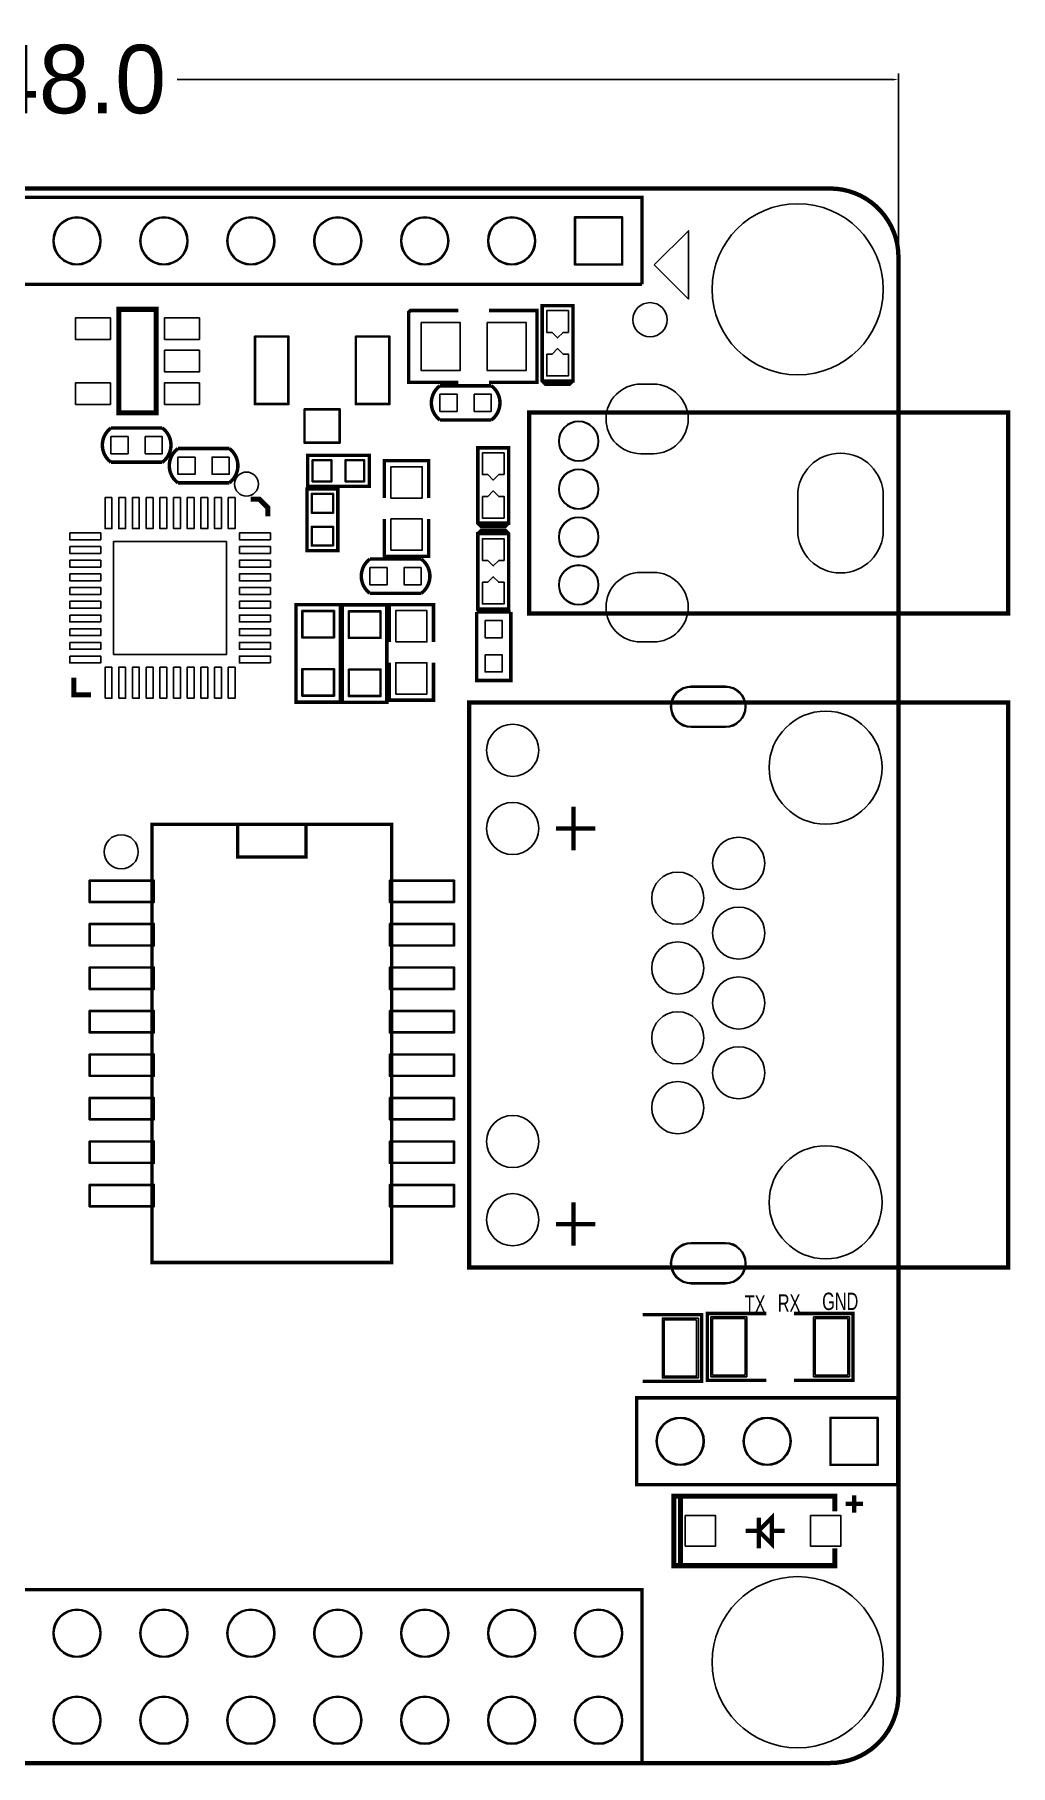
# Model space of a CAD drawing. Header units: millimetres. Extents: x -62 to 52, y -23 to 27.
# Drawn here: x -31.2 to -2.7, y -23.2 to 27.4 of the extents above; entities that cross this region are included whole.
import ezdxf

# ---------------------------------------------------------------- set-up
doc = ezdxf.new("R2010")
doc.units = ezdxf.units.MM
for name, color, linetype in [('BG_OUTLINE', 254, 'Continuous'), ('BG_SILKSCREEN_TOP', 43, 'Continuous'), ('PG_SILKSCREEN_TOP', 30, 'Continuous'), ('PIN_PASTEMASK_TOP', 85, 'Continuous'), ('PIN_TOP', 1, 'Continuous')]:
    doc.layers.add(name, color=color, linetype=linetype)
doc.dimstyles.get("Standard").update_dxf_attribs({"dimtxt": 0.18, "dimasz": 0.18, "dimexe": 0.18, "dimexo": 0.0625, "dimgap": 0.09, "dimtad": 0, "dimtih": 1, "dimtoh": 1, "dimdec": 1, "dimzin": 0, "dimdsep": 46, "dimtxsty": 'Standard', "dimcen": 0.09, "dimadec": 0, "dimazin": 0, "dimtfac": 1, "dimtdec": 1, "dimtofl": 0, "dimtmove": 0, "dimatfit": 3, "dimfxl": 1, "dimtolj": 1, "dimtzin": 0, "dimarcsym": 0})

# ---------------------------------------------------------------- blocks, each defined once
blk = doc.blocks.new('*D6')
at = {"color": 0, "linetype": 'Continuous', "lineweight": -2}
for p, q in [((-53.99, 20.973), (-53.99, 26.273)), ((-53.81, 26.093), (-32.913, 26.093)), ((-6.17, 26.093), (-27.067, 26.093)), ((-5.99, 20.973), (-5.99, 26.273))]:
    blk.add_line(p, q, dxfattribs=at)
at = {"color": 0, "linetype": 'Continuous'}
for points in [[(-53.81, 26.123), (-53.81, 26.063), (-53.99, 26.093)], [(-6.17, 26.123), (-6.17, 26.063), (-5.99, 26.093)]]:
    blk.add_solid(points, dxfattribs=at)
at = {"layer": 'Defpoints', "color": 0, "linetype": 'Continuous'}
for p in [(-5.99, 26.093), (-53.99, 20.91), (-5.99, 20.91)]:
    blk.add_point(p, dxfattribs=at)
at = {"color": 0, "linetype": 'Continuous', "insert": (-29.99, 26.093), "char_height": 2, "attachment_point": 5}
blk.add_mtext('\\A1;48.0', dxfattribs=at)

msp = doc.modelspace()

# ---------------------------------------------------------------- linework, layer by layer
at = {"layer": 'BG_OUTLINE', "const_width": 0.127}
msp.add_lwpolyline([(-51.99, 22.91), (-7.99, 22.91, -0.414214), (-5.99, 20.91), (-5.99, -21.09, -0.414214), (-7.99, -23.09), (-51.99, -23.09, -0.414214), (-53.99, -21.09), (-53.99, 20.91, -0.414214), (-51.99, 22.91)], format="xyb", dxfattribs=at)
at = {"layer": 'PG_SILKSCREEN_TOP'}
for points, const_width in [([(-46.5, 22.649), (-13.48, 22.649), (-13.48, 20.109)], 0.1), ([(-13.48, 20.109), (-46.5, 20.109), (-46.5, 22.649)], 0.1), ([(-27.676, 16.357), (-28.768, 16.357), (-28.768, 19.38), (-27.676, 19.38), (-27.676, 16.357)], 0.15), ([(-18.851, 19.345), (-20.251, 19.345), (-20.3, 19.295), (-20.3, 17.245), (-18.851, 17.245)], 0.102), ([(-17.95, 19.345), (-16.55, 19.345), (-16.55, 17.245), (-17.95, 17.245)], 0.102), ([(-16.399, 17.289), (-15.499, 17.289), (-15.499, 19.489), (-16.399, 19.489), (-16.399, 17.289), (-16.299, 17.189), (-15.599, 17.189), (-15.499, 17.289)], 0.1), ([(-17.885, 17.147), (-19.385, 17.147)], 0.102), ([(-19.385, 16.147), (-17.885, 16.147)], 0.102), ([(-16.783, 16.363), (-2.783, 16.363), (-2.783, 10.493), (-16.783, 10.493), (-16.783, 16.363)], 0.127), ([(-27.497, 15.913), (-28.997, 15.913)], 0.102), ([(-25.541, 15.312), (-27.041, 15.312)], 0.102), ([(-18.278, 13.133), (-17.378, 13.133), (-17.378, 15.333), (-18.278, 15.333), (-18.278, 13.133), (-18.178, 13.033), (-17.478, 13.033), (-17.378, 13.133)], 0.1), ([(-28.997, 14.913), (-27.497, 14.913)], 0.102), ([(-23.252, 15.111), (-21.452, 15.111), (-21.452, 14.211), (-23.252, 14.211), (-23.252, 15.111)], 0.1), ([(-19.713, 13.866), (-19.713, 14.958), (-21.009, 14.958), (-21.009, 13.866)], 0.102), ([(-27.041, 14.312), (-25.541, 14.312)], 0.102), ([(-23.27, 12.332), (-23.27, 14.132), (-22.37, 14.132), (-22.37, 12.332), (-23.27, 12.332)], 0.1), ([(-24.415, 13.336), (-24.415, 13.586), (-24.665, 13.836), (-24.915, 13.836)], 0.15), ([(-19.713, 13.256), (-19.713, 12.164), (-21.009, 12.164), (-21.009, 13.256)], 0.102), ([(-17.378, 12.825), (-18.278, 12.825), (-18.278, 10.625), (-17.378, 10.625), (-17.378, 12.825), (-17.478, 12.925), (-18.178, 12.925), (-18.278, 12.825)], 0.1), ([(-19.932, 12.084), (-21.432, 12.084)], 0.102), ([(-21.432, 11.084), (-19.932, 11.084)], 0.102), ([(-23.593, 7.904), (-23.593, 10.754), (-22.293, 10.754), (-22.293, 7.904), (-23.593, 7.904)], 0.1), ([(-20.937, 10.746), (-20.937, 7.896), (-22.237, 7.896), (-22.237, 10.746), (-20.937, 10.746)], 0.1), ([(-19.573, 9.662), (-19.573, 10.754), (-20.869, 10.754), (-20.869, 9.662)], 0.102), ([(-17.315, 10.535), (-18.315, 10.535)], 0.102), ([(-18.315, 10.535), (-18.315, 8.535), (-17.315, 8.535), (-17.315, 10.535)], 0.102), ([(-19.573, 9.053), (-19.573, 7.96), (-20.869, 7.96), (-20.869, 9.053)], 0.102), ([(-29.583, 8.115), (-30.083, 8.115), (-30.083, 8.615)], 0.15), ([(-18.531, -8.615), (-18.531, 7.895), (-2.783, 7.895), (-2.783, -8.615), (-18.531, -8.615)], 0.127), ([(-15.483, 3.577), (-15.483, 4.847)], 0.127), ([(-27.798, -8.468), (-20.798, -8.468), (-20.798, 4.332), (-27.798, 4.332), (-27.798, -8.468)], 0.1), ([(-23.298, 4.332), (-23.298, 3.382), (-25.298, 3.382), (-25.298, 4.332)], 0.1), ([(-15.991, 4.212), (-14.848, 4.212)], 0.127), ([(-15.483, -7.98), (-15.483, -6.71)], 0.127), ([(-15.991, -7.345), (-14.848, -7.345)], 0.127), ([(-13.461, -9.989), (-11.736, -9.989), (-11.736, -11.939), (-13.461, -11.939)], 0.1), ([(-9.845, -11.907), (-11.57, -11.907), (-11.57, -9.957), (-9.845, -9.957)], 0.1), ([(-9.045, -9.957), (-7.32, -9.957), (-7.32, -11.907), (-9.045, -11.907)], 0.1), ([(-6.016, -14.961), (-13.636, -14.961), (-13.636, -12.421), (-6.016, -12.421), (-6.016, -14.961)], 0.1), ([(-7.851, -16.815), (-7.851, -17.323), (-12.55, -17.323), (-12.55, -15.291), (-7.851, -15.291), (-7.851, -15.736)], 0.15), ([(-12.359, -17.323), (-12.359, -15.291)], 0.15), ([(-7.025, -15.52), (-7.533, -15.52)], 0.127), ([(-7.025, -15.52), (-7.533, -15.52)], 0.127), ([(-7.279, -15.774), (-7.279, -15.266)], 0.127), ([(-7.279, -15.774), (-7.279, -15.266)], 0.127), ([(-10.073, -16.307), (-9.692, -16.688), (-9.692, -15.926), (-10.073, -16.307)], 0.127), ([(-10.073, -16.815), (-10.073, -15.926)], 0.127), ([(-10.073, -16.307), (-10.454, -16.307)], 0.127), ([(-9.692, -16.307), (-9.311, -16.307)], 0.127), ([(-46.5, -18.029), (-13.48, -18.029), (-13.48, -23.109), (-46.5, -23.109), (-46.5, -18.029)], 0.1)]:
    msp.add_lwpolyline(points, dxfattribs=dict(at, const_width=const_width))
msp.add_lwpolyline([(-13.127, 20.678), (-12.127, 19.678), (-12.127, 21.678)], close=True, dxfattribs=at)
at = {"layer": 'PG_SILKSCREEN_TOP', "const_width": 0.102}
for points in [[(-19.385, 17.147, 0.503899), (-19.385, 16.147)], [(-17.885, 17.147, -0.504954), (-17.885, 16.147)], [(-28.997, 15.913, 0.503914), (-28.997, 14.913)], [(-27.497, 15.913, -0.504957), (-27.497, 14.913)], [(-27.041, 14.312, -0.504963), (-27.041, 15.312)], [(-25.541, 14.312, 0.503895), (-25.541, 15.312)], [(-21.432, 11.084, -0.504954), (-21.432, 12.084)], [(-19.932, 11.084, 0.503899), (-19.932, 12.084)]]:
    msp.add_lwpolyline(points, format="xyb", dxfattribs=at)
at = {"layer": 'PG_SILKSCREEN_TOP'}
for points in [[(-24.687, 14.275, 1), (-25.388, 14.275, 1)], [(-28.198, 3.532, 1), (-29.198, 3.532, 1)]]:
    msp.add_lwpolyline(points, format="xyb", close=True, dxfattribs=at)
at = {"layer": 'PIN_PASTEMASK_TOP'}
for points in [[(-14.075, 22.054), (-14.075, 20.704), (-15.425, 20.704), (-15.425, 22.054)], [(-15.631, 18.707), (-15.79, 18.707), (-15.79, 18.706), (-15.949, 18.547), (-16.108, 18.706), (-16.108, 18.707), (-16.266, 18.707), (-16.266, 19.342), (-15.631, 19.342)], [(-29.014, 19.136), (-29.014, 18.501), (-30.03, 18.501), (-30.03, 19.136)], [(-26.414, 19.136), (-26.414, 18.501), (-27.43, 18.501), (-27.43, 19.136)], [(-19.937, 18.994), (-18.794, 18.994), (-18.794, 17.597), (-19.937, 17.597)], [(-18.007, 18.994), (-16.864, 18.994), (-16.864, 17.597), (-18.007, 17.597)], [(-24.779, 18.574), (-23.829, 18.574), (-23.829, 16.624), (-24.779, 16.624)], [(-21.829, 18.574), (-20.879, 18.574), (-20.879, 16.624), (-21.829, 16.624)], [(-16.266, 18.072), (-16.108, 18.072), (-16.108, 18.072), (-15.949, 18.231), (-15.79, 18.072), (-15.79, 18.072), (-15.631, 18.072), (-15.631, 17.437), (-16.266, 17.437)], [(-26.414, 18.186), (-26.414, 17.551), (-27.43, 17.551), (-27.43, 18.186)], [(-29.014, 17.236), (-29.014, 16.601), (-30.03, 16.601), (-30.03, 17.236)], [(-26.414, 17.236), (-26.414, 16.601), (-27.43, 16.601), (-27.43, 17.236)], [(-19.385, 16.397), (-19.385, 16.897), (-18.885, 16.897), (-18.885, 16.397)], [(-18.385, 16.397), (-18.385, 16.897), (-17.885, 16.897), (-17.885, 16.397)], [(-23.329, 16.446), (-22.329, 16.446), (-22.329, 15.496), (-23.329, 15.496)], [(-28.997, 15.163), (-28.997, 15.663), (-28.497, 15.663), (-28.497, 15.163)], [(-27.998, 15.163), (-27.998, 15.663), (-27.498, 15.663), (-27.498, 15.163)], [(-17.511, 14.55), (-17.669, 14.55), (-17.669, 14.55), (-17.828, 14.391), (-17.987, 14.55), (-17.987, 14.55), (-18.146, 14.55), (-18.146, 15.185), (-17.511, 15.185)], [(-26.541, 15.062), (-26.541, 14.562), (-27.041, 14.562), (-27.041, 15.062)], [(-25.541, 15.062), (-25.541, 14.562), (-26.041, 14.562), (-26.041, 15.062)], [(-23.097, 14.361), (-23.097, 14.961), (-22.567, 14.961), (-22.567, 14.361)], [(-22.137, 14.361), (-22.137, 14.961), (-21.607, 14.961), (-21.607, 14.361)], [(-20.818, 13.866), (-20.818, 14.78), (-19.904, 14.78), (-19.904, 13.866)], [(-28.969, 13.879), (-28.969, 12.974), (-29.169, 12.974), (-29.169, 13.879)], [(-28.569, 13.879), (-28.569, 12.974), (-28.769, 12.974), (-28.769, 13.879)], [(-28.169, 13.879), (-28.169, 12.974), (-28.369, 12.974), (-28.369, 13.879)], [(-27.769, 13.879), (-27.769, 12.974), (-27.969, 12.974), (-27.969, 13.879)], [(-27.369, 13.879), (-27.369, 12.974), (-27.569, 12.974), (-27.569, 13.879)], [(-26.969, 13.879), (-26.969, 12.974), (-27.169, 12.974), (-27.169, 13.879)], [(-26.569, 13.879), (-26.569, 12.974), (-26.769, 12.974), (-26.769, 13.879)], [(-26.169, 13.879), (-26.169, 12.974), (-26.369, 12.974), (-26.369, 13.879)], [(-25.769, 13.879), (-25.769, 12.974), (-25.969, 12.974), (-25.969, 13.879)], [(-25.369, 13.879), (-25.369, 12.974), (-25.569, 12.974), (-25.569, 13.879)], [(-22.52, 13.447), (-23.12, 13.447), (-23.12, 13.977), (-22.52, 13.977)], [(-18.146, 13.915), (-17.987, 13.915), (-17.987, 13.916), (-17.828, 14.075), (-17.669, 13.916), (-17.669, 13.915), (-17.511, 13.915), (-17.511, 13.28), (-18.146, 13.28)], [(-20.818, 12.342), (-20.818, 13.256), (-19.904, 13.256), (-19.904, 12.342)], [(-30.2, 12.849), (-29.294, 12.849), (-29.294, 12.649), (-30.2, 12.649)], [(-24.339, 12.649), (-25.244, 12.649), (-25.244, 12.849), (-24.339, 12.849)], [(-22.52, 12.487), (-23.12, 12.487), (-23.12, 13.017), (-22.52, 13.017)], [(-17.511, 12.042), (-17.669, 12.042), (-17.669, 12.042), (-17.828, 11.883), (-17.987, 12.042), (-17.987, 12.042), (-18.146, 12.042), (-18.146, 12.677), (-17.511, 12.677)], [(-30.2, 12.449), (-29.294, 12.449), (-29.294, 12.249), (-30.2, 12.249)], [(-25.619, 12.599), (-25.619, 9.299), (-28.919, 9.299), (-28.919, 12.599)], [(-24.339, 12.249), (-25.244, 12.249), (-25.244, 12.449), (-24.339, 12.449)], [(-30.2, 12.049), (-29.294, 12.049), (-29.294, 11.849), (-30.2, 11.849)], [(-30.2, 11.649), (-29.294, 11.649), (-29.294, 11.449), (-30.2, 11.449)], [(-24.339, 11.849), (-25.244, 11.849), (-25.244, 12.049), (-24.339, 12.049)], [(-24.339, 11.449), (-25.244, 11.449), (-25.244, 11.649), (-24.339, 11.649)], [(-20.932, 11.834), (-20.932, 11.334), (-21.432, 11.334), (-21.432, 11.834)], [(-19.932, 11.834), (-19.932, 11.334), (-20.432, 11.334), (-20.432, 11.834)], [(-30.2, 11.249), (-29.294, 11.249), (-29.294, 11.049), (-30.2, 11.049)], [(-24.339, 11.049), (-25.244, 11.049), (-25.244, 11.249), (-24.339, 11.249)], [(-18.146, 11.407), (-17.987, 11.407), (-17.987, 11.408), (-17.828, 11.567), (-17.669, 11.408), (-17.669, 11.407), (-17.511, 11.407), (-17.511, 10.772), (-18.146, 10.772)], [(-30.2, 10.849), (-29.294, 10.849), (-29.294, 10.649), (-30.2, 10.649)], [(-24.339, 10.649), (-25.244, 10.649), (-25.244, 10.849), (-24.339, 10.849)], [(-30.2, 10.449), (-29.294, 10.449), (-29.294, 10.249), (-30.2, 10.249)], [(-24.339, 10.249), (-25.244, 10.249), (-25.244, 10.449), (-24.339, 10.449)], [(-22.493, 9.804), (-23.393, 9.804), (-23.393, 10.554), (-22.493, 10.554)], [(-22.037, 10.546), (-21.137, 10.546), (-21.137, 9.796), (-22.037, 9.796)], [(-20.678, 9.662), (-20.678, 10.577), (-19.764, 10.577), (-19.764, 9.662)], [(-18.065, 10.285), (-17.565, 10.285), (-17.565, 9.785), (-18.065, 9.785)], [(-30.2, 10.049), (-29.294, 10.049), (-29.294, 9.849), (-30.2, 9.849)], [(-30.2, 9.649), (-29.294, 9.649), (-29.294, 9.449), (-30.2, 9.449)], [(-24.339, 9.849), (-25.244, 9.849), (-25.244, 10.049), (-24.339, 10.049)], [(-24.339, 9.449), (-25.244, 9.449), (-25.244, 9.649), (-24.339, 9.649)], [(-30.2, 9.249), (-29.294, 9.249), (-29.294, 9.049), (-30.2, 9.049)], [(-24.339, 9.049), (-25.244, 9.049), (-25.244, 9.249), (-24.339, 9.249)], [(-18.065, 9.285), (-17.565, 9.285), (-17.565, 8.785), (-18.065, 8.785)], [(-29.169, 8.018), (-29.169, 8.924), (-28.969, 8.924), (-28.969, 8.018)], [(-28.769, 8.018), (-28.769, 8.924), (-28.569, 8.924), (-28.569, 8.018)], [(-28.369, 8.018), (-28.369, 8.924), (-28.169, 8.924), (-28.169, 8.018)], [(-27.969, 8.018), (-27.969, 8.924), (-27.769, 8.924), (-27.769, 8.018)], [(-27.569, 8.018), (-27.569, 8.924), (-27.369, 8.924), (-27.369, 8.018)], [(-27.169, 8.018), (-27.169, 8.924), (-26.969, 8.924), (-26.969, 8.018)], [(-26.769, 8.018), (-26.769, 8.924), (-26.569, 8.924), (-26.569, 8.018)], [(-26.369, 8.018), (-26.369, 8.924), (-26.169, 8.924), (-26.169, 8.018)], [(-25.969, 8.018), (-25.969, 8.924), (-25.769, 8.924), (-25.769, 8.018)], [(-25.569, 8.018), (-25.569, 8.924), (-25.369, 8.924), (-25.369, 8.018)], [(-22.493, 8.104), (-23.393, 8.104), (-23.393, 8.854), (-22.493, 8.854)], [(-22.037, 8.846), (-21.137, 8.846), (-21.137, 8.096), (-22.037, 8.096)], [(-20.678, 8.138), (-20.678, 9.053), (-19.764, 9.053), (-19.764, 8.138)], [(-29.608, 2.677), (-27.758, 2.677), (-27.758, 2.077), (-29.608, 2.077)], [(-20.838, 2.677), (-18.988, 2.677), (-18.988, 2.077), (-20.838, 2.077)], [(-29.608, 1.407), (-27.758, 1.407), (-27.758, 0.807), (-29.608, 0.807)], [(-20.838, 1.407), (-18.988, 1.407), (-18.988, 0.807), (-20.838, 0.807)], [(-29.608, 0.137), (-27.758, 0.137), (-27.758, -0.463), (-29.608, -0.463)], [(-20.838, 0.137), (-18.988, 0.137), (-18.988, -0.463), (-20.838, -0.463)], [(-29.608, -1.133), (-27.758, -1.133), (-27.758, -1.733), (-29.608, -1.733)], [(-20.838, -1.133), (-18.988, -1.133), (-18.988, -1.733), (-20.838, -1.733)], [(-29.608, -2.403), (-27.758, -2.403), (-27.758, -3.003), (-29.608, -3.003)], [(-20.838, -2.403), (-18.988, -2.403), (-18.988, -3.003), (-20.838, -3.003)], [(-29.608, -3.673), (-27.758, -3.673), (-27.758, -4.273), (-29.608, -4.273)], [(-20.838, -3.673), (-18.988, -3.673), (-18.988, -4.273), (-20.838, -4.273)], [(-29.608, -4.943), (-27.758, -4.943), (-27.758, -5.543), (-29.608, -5.543)], [(-20.838, -4.943), (-18.988, -4.943), (-18.988, -5.543), (-20.838, -5.543)], [(-29.608, -6.213), (-27.758, -6.213), (-27.758, -6.813), (-29.608, -6.813)], [(-20.838, -6.213), (-18.988, -6.213), (-18.988, -6.813), (-20.838, -6.813)], [(-11.42, -11.757), (-11.42, -10.107), (-10.47, -10.107), (-10.47, -11.757)], [(-8.42, -11.757), (-8.42, -10.107), (-7.47, -10.107), (-7.47, -11.757)], [(-11.886, -10.139), (-11.886, -11.789), (-12.836, -11.789), (-12.836, -10.139)], [(-6.611, -13.016), (-6.611, -14.366), (-7.961, -14.366), (-7.961, -13.016)], [(-12.22, -15.863), (-11.331, -15.863), (-11.331, -16.752), (-12.22, -16.752)], [(-8.562, -15.863), (-7.673, -15.863), (-7.673, -16.752), (-8.562, -16.752)]]:
    msp.add_lwpolyline(points, close=True, dxfattribs=at)
for points in [[(-13.149, 15.162), (-13.517, 15.162, -1), (-13.517, 17.194), (-13.149, 17.194, -1)], [(-6.433, 13.928), (-6.433, 12.928, -1), (-8.933, 12.928), (-8.933, 13.928, -1)], [(-13.149, 9.662), (-13.517, 9.662, -1), (-13.517, 11.694), (-13.149, 11.694, -1)], [(-12.046, 8.343), (-11.046, 8.343, -1), (-11.046, 7.193), (-12.046, 7.193, -1)], [(-12.046, -7.913), (-11.046, -7.913, -1), (-11.046, -9.063), (-12.046, -9.063, -1)]]:
    msp.add_lwpolyline(points, format="xyb", close=True, dxfattribs=at)
for centre, radius in [((-29.99, 21.379), 0.675), ((-27.45, 21.379), 0.675), ((-24.91, 21.379), 0.675), ((-22.37, 21.379), 0.675), ((-19.83, 21.379), 0.675), ((-17.29, 21.379), 0.675), ((-15.333, 15.528), 0.572), ((-15.333, 14.128), 0.572), ((-15.333, 12.728), 0.572), ((-15.333, 11.328), 0.572), ((-8.117, 5.99), 1.651), ((-17.261, 6.498), 0.762), ((-17.261, 4.212), 0.762), ((-10.657, 3.196), 0.762), ((-12.437, 2.176), 0.762), ((-10.657, 1.156), 0.762), ((-12.437, 0.136), 0.762), ((-10.657, -0.884), 0.762), ((-12.437, -1.904), 0.762), ((-10.657, -2.924), 0.762), ((-12.437, -3.944), 0.762), ((-17.261, -4.932), 0.762), ((-8.117, -6.71), 1.651), ((-17.261, -7.218), 0.762), ((-12.366, -13.691), 0.675), ((-9.826, -13.691), 0.675), ((-29.99, -19.299), 0.675), ((-27.45, -19.299), 0.675), ((-24.91, -19.299), 0.675), ((-22.37, -19.299), 0.675), ((-19.83, -19.299), 0.675), ((-17.29, -19.299), 0.675), ((-14.75, -19.299), 0.675), ((-29.99, -21.839), 0.675), ((-27.45, -21.839), 0.675), ((-24.91, -21.839), 0.675), ((-22.37, -21.839), 0.675), ((-19.83, -21.839), 0.675), ((-17.29, -21.839), 0.675), ((-14.75, -21.839), 0.675)]:
    msp.add_circle(centre, radius, dxfattribs=at)
at = {"layer": 'PIN_TOP'}
for points in [[(-14.05, 22.079), (-14.05, 20.679), (-15.45, 20.679), (-15.45, 22.079)], [(-15.631, 18.707), (-15.79, 18.707), (-15.79, 18.706), (-15.949, 18.547), (-16.108, 18.706), (-16.108, 18.707), (-16.266, 18.707), (-16.266, 19.342), (-15.631, 19.342)], [(-29.014, 19.136), (-29.014, 18.501), (-30.03, 18.501), (-30.03, 19.136)], [(-26.414, 19.136), (-26.414, 18.501), (-27.43, 18.501), (-27.43, 19.136)], [(-19.937, 18.994), (-18.794, 18.994), (-18.794, 17.597), (-19.937, 17.597)], [(-18.007, 18.994), (-16.864, 18.994), (-16.864, 17.597), (-18.007, 17.597)], [(-24.804, 18.599), (-23.804, 18.599), (-23.804, 16.599), (-24.804, 16.599)], [(-21.854, 18.599), (-20.854, 18.599), (-20.854, 16.599), (-21.854, 16.599)], [(-16.266, 18.072), (-16.108, 18.072), (-16.108, 18.072), (-15.949, 18.231), (-15.79, 18.072), (-15.79, 18.072), (-15.631, 18.072), (-15.631, 17.437), (-16.266, 17.437)], [(-26.414, 18.186), (-26.414, 17.551), (-27.43, 17.551), (-27.43, 18.186)], [(-29.014, 17.236), (-29.014, 16.601), (-30.03, 16.601), (-30.03, 17.236)], [(-26.414, 17.236), (-26.414, 16.601), (-27.43, 16.601), (-27.43, 17.236)], [(-19.385, 16.397), (-19.385, 16.897), (-18.885, 16.897), (-18.885, 16.397)], [(-18.385, 16.397), (-18.385, 16.897), (-17.885, 16.897), (-17.885, 16.397)], [(-23.354, 16.471), (-22.304, 16.471), (-22.304, 15.471), (-23.354, 15.471)], [(-28.997, 15.163), (-28.997, 15.663), (-28.497, 15.663), (-28.497, 15.163)], [(-27.998, 15.163), (-27.998, 15.663), (-27.498, 15.663), (-27.498, 15.163)], [(-17.511, 14.55), (-17.669, 14.55), (-17.669, 14.55), (-17.828, 14.391), (-17.987, 14.55), (-17.987, 14.55), (-18.146, 14.55), (-18.146, 15.185), (-17.511, 15.185)], [(-26.541, 15.062), (-26.541, 14.562), (-27.041, 14.562), (-27.041, 15.062)], [(-25.541, 15.062), (-25.541, 14.562), (-26.041, 14.562), (-26.041, 15.062)], [(-23.117, 14.341), (-23.117, 14.981), (-22.547, 14.981), (-22.547, 14.341)], [(-22.157, 14.341), (-22.157, 14.981), (-21.587, 14.981), (-21.587, 14.341)], [(-20.818, 13.866), (-20.818, 14.78), (-19.904, 14.78), (-19.904, 13.866)], [(-28.969, 13.879), (-28.969, 12.974), (-29.169, 12.974), (-29.169, 13.879)], [(-28.569, 13.879), (-28.569, 12.974), (-28.769, 12.974), (-28.769, 13.879)], [(-28.169, 13.879), (-28.169, 12.974), (-28.369, 12.974), (-28.369, 13.879)], [(-27.769, 13.879), (-27.769, 12.974), (-27.969, 12.974), (-27.969, 13.879)], [(-27.369, 13.879), (-27.369, 12.974), (-27.569, 12.974), (-27.569, 13.879)], [(-26.969, 13.879), (-26.969, 12.974), (-27.169, 12.974), (-27.169, 13.879)], [(-26.569, 13.879), (-26.569, 12.974), (-26.769, 12.974), (-26.769, 13.879)], [(-26.169, 13.879), (-26.169, 12.974), (-26.369, 12.974), (-26.369, 13.879)], [(-25.769, 13.879), (-25.769, 12.974), (-25.969, 12.974), (-25.969, 13.879)], [(-25.369, 13.879), (-25.369, 12.974), (-25.569, 12.974), (-25.569, 13.879)], [(-22.5, 13.427), (-23.14, 13.427), (-23.14, 13.997), (-22.5, 13.997)], [(-18.146, 13.915), (-17.987, 13.915), (-17.987, 13.916), (-17.828, 14.075), (-17.669, 13.916), (-17.669, 13.915), (-17.511, 13.915), (-17.511, 13.28), (-18.146, 13.28)], [(-20.818, 12.342), (-20.818, 13.256), (-19.904, 13.256), (-19.904, 12.342)], [(-30.2, 12.849), (-29.294, 12.849), (-29.294, 12.649), (-30.2, 12.649)], [(-24.339, 12.649), (-25.244, 12.649), (-25.244, 12.849), (-24.339, 12.849)], [(-22.5, 12.467), (-23.14, 12.467), (-23.14, 13.037), (-22.5, 13.037)], [(-17.511, 12.042), (-17.669, 12.042), (-17.669, 12.042), (-17.828, 11.883), (-17.987, 12.042), (-17.987, 12.042), (-18.146, 12.042), (-18.146, 12.677), (-17.511, 12.677)], [(-30.2, 12.449), (-29.294, 12.449), (-29.294, 12.249), (-30.2, 12.249)], [(-25.619, 12.599), (-25.619, 9.299), (-28.919, 9.299), (-28.919, 12.599)], [(-24.339, 12.249), (-25.244, 12.249), (-25.244, 12.449), (-24.339, 12.449)], [(-30.2, 12.049), (-29.294, 12.049), (-29.294, 11.849), (-30.2, 11.849)], [(-30.2, 11.649), (-29.294, 11.649), (-29.294, 11.449), (-30.2, 11.449)], [(-24.339, 11.849), (-25.244, 11.849), (-25.244, 12.049), (-24.339, 12.049)], [(-24.339, 11.449), (-25.244, 11.449), (-25.244, 11.649), (-24.339, 11.649)], [(-20.932, 11.834), (-20.932, 11.334), (-21.432, 11.334), (-21.432, 11.834)], [(-19.932, 11.834), (-19.932, 11.334), (-20.432, 11.334), (-20.432, 11.834)], [(-30.2, 11.249), (-29.294, 11.249), (-29.294, 11.049), (-30.2, 11.049)], [(-24.339, 11.049), (-25.244, 11.049), (-25.244, 11.249), (-24.339, 11.249)], [(-18.146, 11.407), (-17.987, 11.407), (-17.987, 11.408), (-17.828, 11.567), (-17.669, 11.408), (-17.669, 11.407), (-17.511, 11.407), (-17.511, 10.772), (-18.146, 10.772)], [(-30.2, 10.849), (-29.294, 10.849), (-29.294, 10.649), (-30.2, 10.649)], [(-24.339, 10.649), (-25.244, 10.649), (-25.244, 10.849), (-24.339, 10.849)], [(-30.2, 10.449), (-29.294, 10.449), (-29.294, 10.249), (-30.2, 10.249)], [(-24.339, 10.249), (-25.244, 10.249), (-25.244, 10.449), (-24.339, 10.449)], [(-22.468, 9.779), (-23.418, 9.779), (-23.418, 10.579), (-22.468, 10.579)], [(-22.062, 10.571), (-21.112, 10.571), (-21.112, 9.771), (-22.062, 9.771)], [(-20.678, 9.662), (-20.678, 10.577), (-19.764, 10.577), (-19.764, 9.662)], [(-18.065, 10.285), (-17.565, 10.285), (-17.565, 9.785), (-18.065, 9.785)], [(-30.2, 10.049), (-29.294, 10.049), (-29.294, 9.849), (-30.2, 9.849)], [(-30.2, 9.649), (-29.294, 9.649), (-29.294, 9.449), (-30.2, 9.449)], [(-24.339, 9.849), (-25.244, 9.849), (-25.244, 10.049), (-24.339, 10.049)], [(-24.339, 9.449), (-25.244, 9.449), (-25.244, 9.649), (-24.339, 9.649)], [(-30.2, 9.249), (-29.294, 9.249), (-29.294, 9.049), (-30.2, 9.049)], [(-24.339, 9.049), (-25.244, 9.049), (-25.244, 9.249), (-24.339, 9.249)], [(-18.065, 9.285), (-17.565, 9.285), (-17.565, 8.785), (-18.065, 8.785)], [(-29.169, 8.018), (-29.169, 8.924), (-28.969, 8.924), (-28.969, 8.018)], [(-28.769, 8.018), (-28.769, 8.924), (-28.569, 8.924), (-28.569, 8.018)], [(-28.369, 8.018), (-28.369, 8.924), (-28.169, 8.924), (-28.169, 8.018)], [(-27.969, 8.018), (-27.969, 8.924), (-27.769, 8.924), (-27.769, 8.018)], [(-27.569, 8.018), (-27.569, 8.924), (-27.369, 8.924), (-27.369, 8.018)], [(-27.169, 8.018), (-27.169, 8.924), (-26.969, 8.924), (-26.969, 8.018)], [(-26.769, 8.018), (-26.769, 8.924), (-26.569, 8.924), (-26.569, 8.018)], [(-26.369, 8.018), (-26.369, 8.924), (-26.169, 8.924), (-26.169, 8.018)], [(-25.969, 8.018), (-25.969, 8.924), (-25.769, 8.924), (-25.769, 8.018)], [(-25.569, 8.018), (-25.569, 8.924), (-25.369, 8.924), (-25.369, 8.018)], [(-22.468, 8.079), (-23.418, 8.079), (-23.418, 8.879), (-22.468, 8.879)], [(-22.062, 8.871), (-21.112, 8.871), (-21.112, 8.071), (-22.062, 8.071)], [(-20.678, 8.138), (-20.678, 9.053), (-19.764, 9.053), (-19.764, 8.138)], [(-29.633, 2.702), (-27.733, 2.702), (-27.733, 2.052), (-29.633, 2.052)], [(-20.863, 2.702), (-18.963, 2.702), (-18.963, 2.052), (-20.863, 2.052)], [(-29.633, 1.432), (-27.733, 1.432), (-27.733, 0.782), (-29.633, 0.782)], [(-20.863, 1.432), (-18.963, 1.432), (-18.963, 0.782), (-20.863, 0.782)], [(-29.633, 0.162), (-27.733, 0.162), (-27.733, -0.488), (-29.633, -0.488)], [(-20.863, 0.162), (-18.963, 0.162), (-18.963, -0.488), (-20.863, -0.488)], [(-29.633, -1.108), (-27.733, -1.108), (-27.733, -1.758), (-29.633, -1.758)], [(-20.863, -1.108), (-18.963, -1.108), (-18.963, -1.758), (-20.863, -1.758)], [(-29.633, -2.378), (-27.733, -2.378), (-27.733, -3.028), (-29.633, -3.028)], [(-20.863, -2.378), (-18.963, -2.378), (-18.963, -3.028), (-20.863, -3.028)], [(-29.633, -3.648), (-27.733, -3.648), (-27.733, -4.298), (-29.633, -4.298)], [(-20.863, -3.648), (-18.963, -3.648), (-18.963, -4.298), (-20.863, -4.298)], [(-29.633, -4.918), (-27.733, -4.918), (-27.733, -5.568), (-29.633, -5.568)], [(-20.863, -4.918), (-18.963, -4.918), (-18.963, -5.568), (-20.863, -5.568)], [(-29.633, -6.188), (-27.733, -6.188), (-27.733, -6.838), (-29.633, -6.838)], [(-20.863, -6.188), (-18.963, -6.188), (-18.963, -6.838), (-20.863, -6.838)], [(-11.836, -10.089), (-11.836, -11.839), (-12.886, -11.839), (-12.886, -10.089)], [(-11.47, -11.807), (-11.47, -10.057), (-10.42, -10.057), (-10.42, -11.807)], [(-8.47, -11.807), (-8.47, -10.057), (-7.42, -10.057), (-7.42, -11.807)], [(-6.586, -12.991), (-6.586, -14.391), (-7.986, -14.391), (-7.986, -12.991)], [(-12.22, -15.863), (-11.331, -15.863), (-11.331, -16.752), (-12.22, -16.752)], [(-8.562, -15.863), (-7.673, -15.863), (-7.673, -16.752), (-8.562, -16.752)]]:
    msp.add_lwpolyline(points, close=True, dxfattribs=at)
for points in [[(-13.149, 15.162), (-13.517, 15.162, -1), (-13.517, 17.194), (-13.149, 17.194, -1)], [(-6.433, 13.928), (-6.433, 12.928, -1), (-8.933, 12.928), (-8.933, 13.928, -1)], [(-13.149, 9.662), (-13.517, 9.662, -1), (-13.517, 11.694), (-13.149, 11.694, -1)], [(-12.046, 8.368), (-11.046, 8.368, -1), (-11.046, 7.168), (-12.046, 7.168, -1)], [(-12.046, -7.888), (-11.046, -7.888, -1), (-11.046, -9.088), (-12.046, -9.088, -1)]]:
    msp.add_lwpolyline(points, format="xyb", close=True, dxfattribs=at)
for centre, radius in [((-8.935, 19.966), 2.5), ((-29.99, 21.379), 0.7), ((-27.45, 21.379), 0.7), ((-24.91, 21.379), 0.7), ((-22.37, 21.379), 0.7), ((-19.83, 21.379), 0.7), ((-17.29, 21.379), 0.7), ((-13.248, 19.075), 0.5), ((-15.333, 15.528), 0.584), ((-15.333, 14.128), 0.584), ((-15.333, 12.728), 0.584), ((-15.333, 11.328), 0.584), ((-8.117, 5.99), 1.651), ((-17.261, 6.498), 0.762), ((-17.261, 4.212), 0.762), ((-10.657, 3.196), 0.762), ((-12.437, 2.176), 0.762), ((-10.657, 1.156), 0.762), ((-12.437, 0.136), 0.762), ((-10.657, -0.884), 0.762), ((-12.437, -1.904), 0.762), ((-10.657, -2.924), 0.762), ((-12.437, -3.944), 0.762), ((-17.261, -4.932), 0.762), ((-8.117, -6.71), 1.651), ((-17.261, -7.218), 0.762), ((-12.366, -13.691), 0.7), ((-9.826, -13.691), 0.7), ((-8.935, -20.145), 2.5), ((-29.99, -19.299), 0.7), ((-27.45, -19.299), 0.7), ((-24.91, -19.299), 0.7), ((-22.37, -19.299), 0.7), ((-19.83, -19.299), 0.7), ((-17.29, -19.299), 0.7), ((-14.75, -19.299), 0.7), ((-29.99, -21.839), 0.7), ((-27.45, -21.839), 0.7), ((-24.91, -21.839), 0.7), ((-22.37, -21.839), 0.7), ((-19.83, -21.839), 0.7), ((-17.29, -21.839), 0.7), ((-14.75, -21.839), 0.7)]:
    msp.add_circle(centre, radius, dxfattribs=at)

# ---------------------------------------------------------------- texts
at = {"layer": 'BG_SILKSCREEN_TOP', "width": 0.7}
for s, p in [('TX', (-10.48, -9.932)), ('RX', (-9.515, -9.906)), ('GND', (-8.219, -9.856))]:
    msp.add_text(s, height=0.508, dxfattribs=at).set_placement(p)

# ---------------------------------------------------------------- dimensions: what is measured, and where the dimension line sits
at = {"linetype": 'Continuous'}
dim = msp.add_linear_dim(base=(-5.99, 26.093), p1=(-53.99, 20.91), p2=(-5.99, 20.91), dimstyle='Standard', override={"dimtxt": 2}, dxfattribs=at)
dim.commit()
dim.dimension.update_dxf_attribs({"geometry": '*D6', "text_midpoint": (-29.99, 26.093)})

doc.saveas('drawing.dxf')
